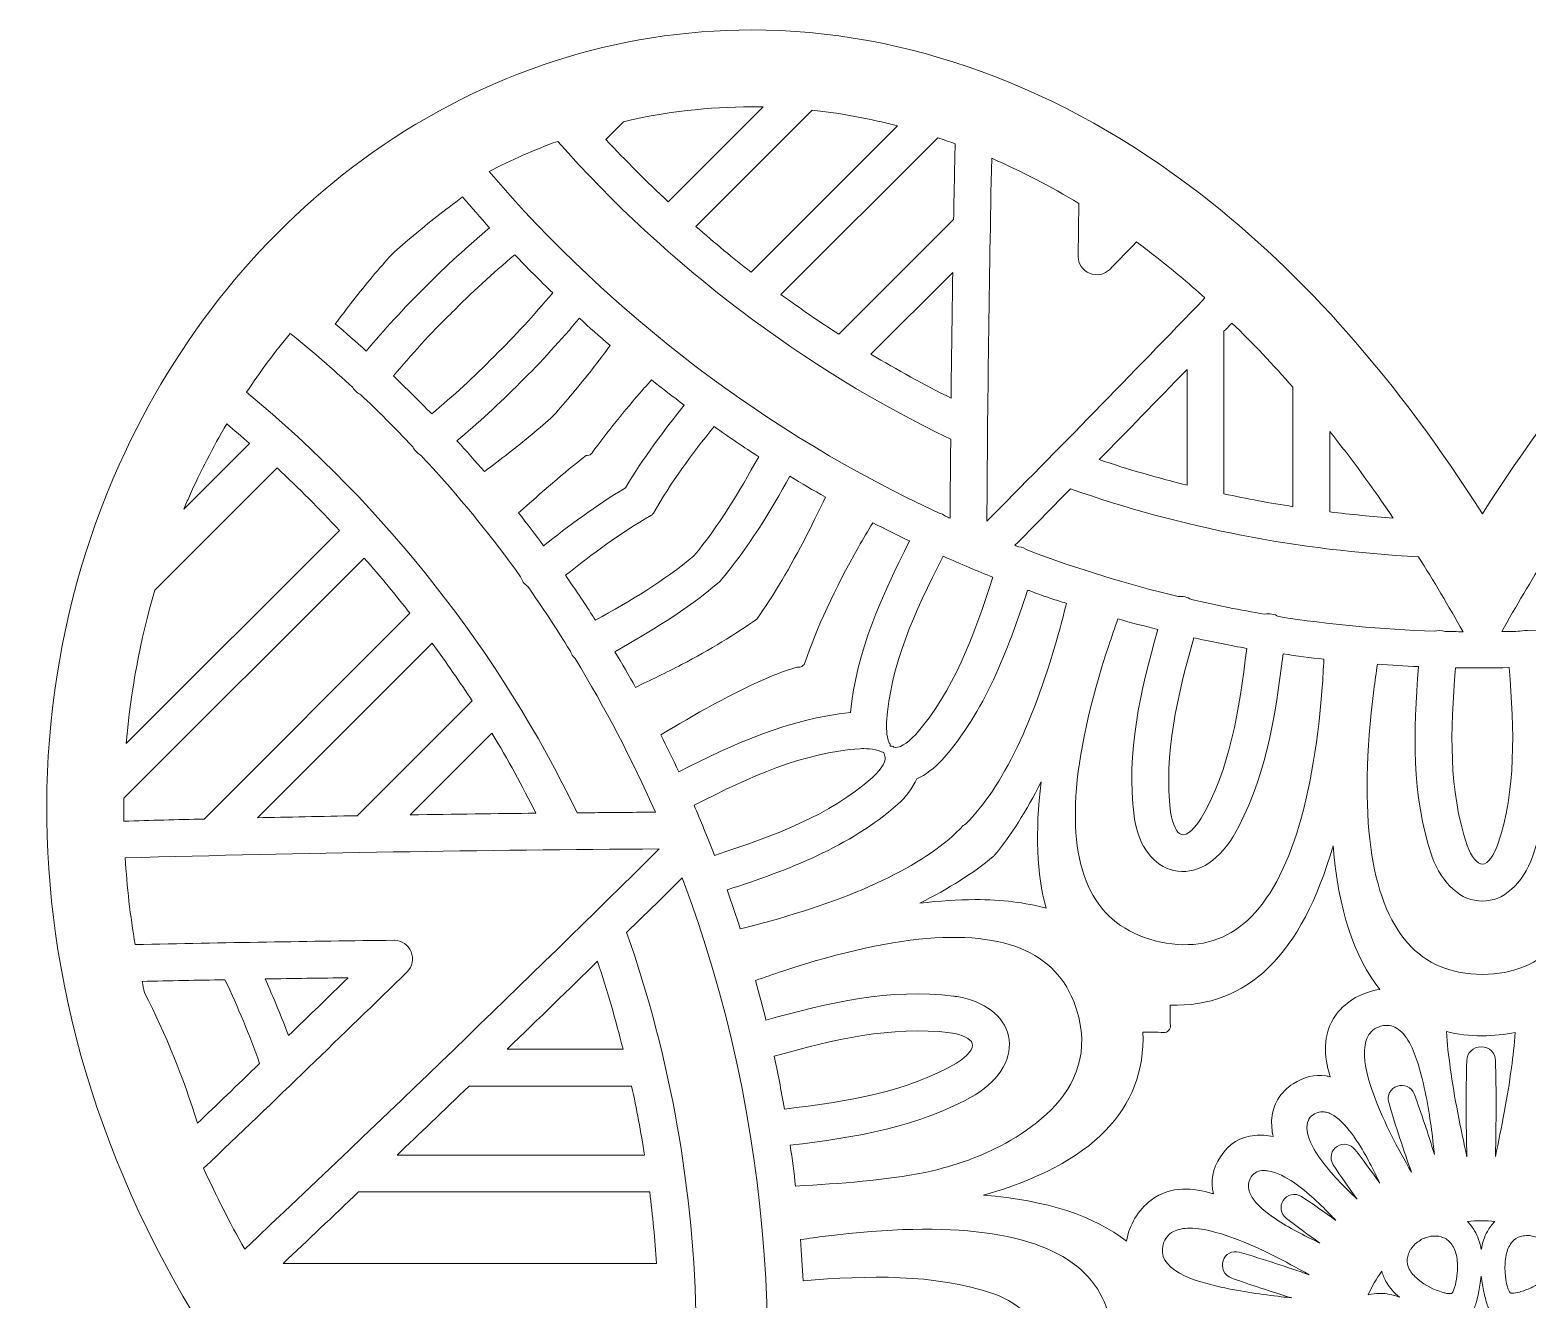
# Model space of a CAD drawing. Extents: x 49 to 10099, y -910 to -90.
# Drawn here: x 6910.8 to 7378, y -485.9 to -89.8 of the extents above; entities that cross this region are included whole.
import ezdxf

# ---------------------------------------------------------------- set-up
doc = ezdxf.new("R2010")
doc.units = 0
doc.header["$MEASUREMENT"] = 0
doc.layers.add('Layer 1', color=7, linetype='Continuous')

msp = doc.modelspace()

# ---------------------------------------------------------------- linework, layer by layer
at = {"layer": 'Layer 1', "lineweight": 0}
for points, knots in [([(7789.31, -225.51), (7771.53, -185.76), (7744.2, -152.06), (7710.27, -128.07), (7706.79, -125.62), (7703.17, -123.22), (7699.47, -120.92), (7699.47, -120.76), (7699.46, -120.59), (7699.42, -120.43), (7699.29, -119.86), (7698.92, -119.38), (7698.4, -119.11), (7698.4, -119.11), (7696.69, -118.2), (7696.69, -118.2), (7694.99, -117.3), (7693.29, -116.41), (7691.61, -115.51), (7691.1, -115.24), (7690.53, -115.21), (7690.02, -115.38), (7659.72, -98.64), (7625.84, -89.8), (7591.95, -89.8), (7543.61, -89.8), (7495.16, -107.53), (7451.84, -141.08), (7419.72, -165.95), (7390.18, -199.51), (7364, -240.85), (7337.84, -199.52), (7308.3, -165.97), (7276.17, -141.09), (7232.85, -107.54), (7184.39, -89.81), (7136.04, -89.8), (7094.06, -89.8), (7053.15, -103.03), (7017.74, -128.06), (6983.81, -152.05), (6956.47, -185.74), (6938.7, -225.49), (6917.15, -273.68), (6910.83, -327.79), (6920.44, -381.98), (6931.07, -441.87), (6960.02, -498.59), (7006.51, -550.55), (7160.39, -722.55), (7337.61, -886.55), (7339.38, -888.19), (7339.38, -888.19), (7362.65, -909.67), (7362.65, -909.67), (7363.03, -910.02), (7363.52, -910.2), (7364.01, -910.2), (7364.49, -910.2), (7364.98, -910.02), (7365.36, -909.67), (7365.36, -909.67), (7388.64, -888.18), (7388.64, -888.18), (7390.41, -886.55), (7567.47, -722.71), (7721.5, -550.55), (7767.98, -498.6), (7796.94, -441.89), (7807.56, -382), (7817.17, -327.81), (7810.85, -273.7), (7789.31, -225.51)], [0, 0, 0, 0, 1, 1, 1, 2, 2, 2, 3, 3, 3, 4, 4, 4, 5, 5, 5, 6, 6, 6, 7, 7, 7, 8, 8, 8, 9, 9, 9, 10, 10, 10, 11, 11, 11, 12, 12, 12, 13, 13, 13, 14, 14, 14, 15, 15, 15, 16, 16, 16, 17, 17, 17, 18, 18, 18, 19, 19, 19, 20, 20, 20, 21, 21, 21, 22, 22, 22, 23, 23, 23, 24, 24, 24, 24]), ([(7109.99, -143.42), (7103.29, -137.19), (7096.75, -130.65), (7090.51, -123.95), (7090.51, -123.95), (7096.03, -118.44), (7096.03, -118.44), (7109.16, -115.36), (7122.62, -113.8), (7136.04, -113.8), (7136.04, -113.8), (7136.06, -113.8), (7136.06, -113.8), (7137.22, -113.8), (7138.4, -113.82), (7139.58, -113.84), (7139.58, -113.84), (7109.99, -143.42), (7109.99, -143.42)], [0, 0, 0, 0, 1, 1, 1, 2, 2, 2, 3, 3, 3, 4, 4, 4, 5, 5, 5, 6, 6, 6, 6]), ([(7118.6, -151.1), (7118.6, -151.1), (7154.86, -114.83), (7154.86, -114.83), (7163.74, -115.79), (7172.68, -117.43), (7181.5, -119.71), (7181.5, -119.71), (7135.82, -165.4), (7135.82, -165.4), (7130.26, -161.07), (7124.6, -156.37), (7118.6, -151.1)], [0, 0, 0, 0, 1, 1, 1, 2, 2, 2, 3, 3, 3, 4, 4, 4, 4]), ([(7198.08, -222.79), (7198.02, -229.25), (7197.96, -235.71), (7197.92, -242.17), (7197.43, -241.96), (7196.95, -241.75), (7196.48, -241.53), (7195.87, -241.1), (7195.19, -240.78), (7194.49, -240.59), (7141.15, -215.87), (7092.65, -179.04), (7054.07, -133.98), (7061.03, -130.38), (7068.22, -127.22), (7075.5, -124.57), (7109.9, -163.41), (7152.25, -195.53), (7198.13, -217.54), (7198.13, -217.54), (7198.08, -222.79), (7198.08, -222.79)], [0, 0, 0, 0, 1, 1, 1, 2, 2, 2, 3, 3, 3, 4, 4, 4, 5, 5, 5, 6, 6, 6, 7, 7, 7, 7]), ([(7145.15, -172.34), (7145.15, -172.34), (7194.06, -123.43), (7194.06, -123.43), (7195.88, -124.04), (7197.7, -124.67), (7199.51, -125.33), (7199.34, -133.19), (7199.18, -141.06), (7199.03, -148.92), (7199.03, -148.92), (7163.18, -184.77), (7163.18, -184.77), (7157.29, -180.97), (7151.36, -176.89), (7145.15, -172.34)], [0, 0, 0, 0, 1, 1, 1, 2, 2, 2, 3, 3, 3, 4, 4, 4, 5, 5, 5, 5]), ([(7209.41, -243.15), (7209.62, -206.37), (7210.12, -168.3), (7210.91, -129.87), (7220.1, -133.85), (7229.24, -138.59), (7238.11, -143.97), (7238.11, -143.97), (7238.07, -147.24), (7238.07, -147.24), (7238.01, -151.65), (7237.94, -156.06), (7237.89, -160.47), (7237.87, -162.77), (7239.27, -164.84), (7241.47, -165.75), (7243.67, -166.66), (7246.13, -166.19), (7247.73, -164.54), (7250.04, -162.18), (7252.34, -159.81), (7254.64, -157.44), (7254.64, -157.44), (7256.06, -155.98), (7256.06, -155.98), (7257.93, -157.36), (7259.75, -158.72), (7261.48, -160.06), (7266.85, -164.23), (7272.22, -168.71), (7277.46, -173.42), (7254.4, -197.35), (7231.53, -220.78), (7209.41, -243.15)], [0, 0, 0, 0, 1, 1, 1, 2, 2, 2, 3, 3, 3, 4, 4, 4, 5, 5, 5, 6, 6, 6, 7, 7, 7, 8, 8, 8, 9, 9, 9, 10, 10, 10, 11, 11, 11, 11]), ([(7034.17, -170.11), (7027.5, -176.49), (7021.24, -183.63), (7015.78, -190.01), (7012.59, -187.14), (7009.35, -184.31), (7006.11, -181.57), (7007.92, -179.15), (7009.75, -176.74), (7011.58, -174.35), (7015.68, -169.12), (7019.8, -164.21), (7023.82, -159.75), (7028.09, -155.9), (7032.78, -151.97), (7037.75, -148.06), (7040.24, -146.14), (7042.89, -144.12), (7045.82, -141.91), (7048.65, -145.24), (7051.48, -148.47), (7054.27, -151.56), (7047.54, -157.3), (7040.53, -163.46), (7034.17, -170.11)], [0, 0, 0, 0, 1, 1, 1, 2, 2, 2, 3, 3, 3, 4, 4, 4, 5, 5, 5, 6, 6, 6, 7, 7, 7, 8, 8, 8, 8]), ([(7042.23, -178.3), (7042.26, -178.28), (7042.28, -178.26), (7042.3, -178.23), (7048.46, -171.77), (7055.17, -165.88), (7062.11, -159.97), (7065.88, -163.91), (7069.85, -167.9), (7073.94, -171.86), (7068.06, -178.76), (7062.21, -185.44), (7055.77, -191.57), (7055.72, -191.61), (7055.68, -191.66), (7055.63, -191.7), (7049.53, -198.12), (7042.74, -204.07), (7036.21, -209.65), (7032.2, -205.51), (7028.18, -201.53), (7024.25, -197.78), (7029.85, -191.22), (7035.83, -184.4), (7042.23, -178.3)], [0, 0, 0, 0, 1, 1, 1, 2, 2, 2, 3, 3, 3, 4, 4, 4, 5, 5, 5, 6, 6, 6, 7, 7, 7, 8, 8, 8, 8]), ([(7198.77, -165.46), (7198.55, -179.56), (7198.37, -192.48), (7198.24, -204.73), (7189.84, -200.52), (7181.45, -195.91), (7173.25, -190.98), (7173.25, -190.98), (7198.77, -165.46), (7198.77, -165.46)], [0, 0, 0, 0, 1, 1, 1, 2, 2, 2, 3, 3, 3, 3]), ([(7086.36, -195.58), (7082.26, -200.81), (7078.14, -205.73), (7074.12, -210.19), (7069.84, -214.05), (7065.15, -217.98), (7060.19, -221.88), (7057.78, -223.74), (7055.29, -225.63), (7052.62, -227.64), (7049.85, -224.42), (7046.99, -221.2), (7044.08, -218.03), (7050.39, -212.63), (7057.46, -206.43), (7063.8, -199.8), (7070.48, -193.4), (7076.58, -186.45), (7082.28, -179.79), (7085.33, -182.59), (7088.5, -185.4), (7091.88, -188.31), (7090.05, -190.74), (7088.21, -193.17), (7086.36, -195.58)], [0, 0, 0, 0, 1, 1, 1, 2, 2, 2, 3, 3, 3, 4, 4, 4, 5, 5, 5, 6, 6, 6, 7, 7, 7, 8, 8, 8, 8]), ([(7283.38, -234.56), (7283.38, -234.56), (7283.38, -183.85), (7283.38, -183.85), (7284.1, -183.11), (7284.82, -182.35), (7285.54, -181.6), (7285.54, -181.6), (7285.86, -181.27), (7285.86, -181.27), (7292.35, -187.55), (7298.76, -194.29), (7304.92, -201.32), (7304.92, -201.32), (7304.92, -238.58), (7304.92, -238.58), (7297.8, -237.47), (7290.57, -236.12), (7283.38, -234.56)], [0, 0, 0, 0, 1, 1, 1, 2, 2, 2, 3, 3, 3, 4, 4, 4, 5, 5, 5, 6, 6, 6, 6]), ([(7030.28, -219.9), (7030.8, -220.94), (7031.66, -221.85), (7032.69, -222.46), (7033.18, -222.98), (7033.68, -223.5), (7034.18, -224.02), (7035.02, -224.9), (7035.86, -225.78), (7036.68, -226.69), (7046.1, -237.09), (7055.26, -248.45), (7063.92, -260.44), (7064.29, -261.63), (7065.08, -262.72), (7066.18, -263.52), (7070.52, -269.65), (7074.87, -276.24), (7079.46, -283.65), (7079.77, -284.54), (7080.27, -285.35), (7080.93, -286.01), (7090.29, -301.33), (7098.71, -317.44), (7105.97, -333.92), (7099.66, -333.96), (7093.35, -334.02), (7087.04, -334.08), (7087.04, -334.08), (7081.54, -334.13), (7081.54, -334.13), (7057.57, -284.17), (7021.96, -238.83), (6978.43, -202.86), (6982.63, -196.53), (6987.2, -190.36), (6992.06, -184.49), (6998.77, -189.93), (7005.33, -195.61), (7011.58, -201.39), (7012.2, -202.39), (7013.08, -203.19), (7014.1, -203.69), (7019.16, -208.45), (7024.46, -213.76), (7030.28, -219.9)], [0, 0, 0, 0, 1, 1, 1, 2, 2, 2, 3, 3, 3, 4, 4, 4, 5, 5, 5, 6, 6, 6, 7, 7, 7, 8, 8, 8, 9, 9, 9, 10, 10, 10, 11, 11, 11, 12, 12, 12, 13, 13, 13, 14, 14, 14, 15, 15, 15, 15]), ([(7271.87, -195.74), (7271.87, -195.74), (7271.87, -231.89), (7271.87, -231.89), (7262.67, -229.59), (7253.47, -226.92), (7244.44, -223.91), (7253.16, -215), (7262.19, -205.74), (7271.87, -195.74)], [0, 0, 0, 0, 1, 1, 1, 2, 2, 2, 3, 3, 3, 3]), ([(7096.68, -232.68), (7087.48, -238.14), (7078.74, -244.77), (7071.12, -250.75), (7068.55, -247.3), (7065.93, -243.88), (7063.28, -240.55), (7070.56, -234.03), (7077.29, -228.12), (7084.41, -222.6), (7084.53, -222.61), (7084.64, -222.61), (7084.76, -222.6), (7085.35, -222.55), (7085.88, -222.26), (7086.22, -221.78), (7090.89, -215.37), (7096.27, -208.67), (7102.21, -201.9), (7103.07, -200.94), (7103.92, -199.98), (7104.78, -199.02), (7108.18, -201.73), (7111.59, -204.36), (7114.95, -206.87), (7108.66, -214.88), (7102.16, -223.43), (7096.68, -232.68)], [0, 0, 0, 0, 1, 1, 1, 2, 2, 2, 3, 3, 3, 4, 4, 4, 5, 5, 5, 6, 6, 6, 7, 7, 7, 8, 8, 8, 9, 9, 9, 9]), ([(6958.84, -239.34), (6959.42, -237.98), (6960.01, -236.62), (6960.61, -235.29), (6964.03, -227.63), (6967.94, -220.06), (6972.25, -212.75), (6974.6, -214.73), (6976.97, -216.77), (6979.34, -218.84), (6979.34, -218.84), (6958.84, -239.34), (6958.84, -239.34)], [0, 0, 0, 0, 1, 1, 1, 2, 2, 2, 3, 3, 3, 4, 4, 4, 4]), ([(7077.89, -260), (7086.23, -253.44), (7095.14, -246.69), (7104.6, -241.36), (7104.91, -241.18), (7105.18, -240.91), (7105.36, -240.6), (7110.73, -231.07), (7117.35, -222.34), (7124.27, -213.56), (7129.08, -216.95), (7133.67, -220.06), (7138.21, -223), (7132.03, -234.06), (7125.76, -244.72), (7117.97, -253.97), (7108.76, -261.73), (7098.22, -267.94), (7087.29, -274.05), (7086.96, -273.51), (7086.62, -272.97), (7086.28, -272.43), (7083.63, -268.34), (7080.81, -264.17), (7077.89, -260)], [0, 0, 0, 0, 1, 1, 1, 2, 2, 2, 3, 3, 3, 4, 4, 4, 5, 5, 5, 6, 6, 6, 7, 7, 7, 8, 8, 8, 8]), ([(7316.43, -240.2), (7316.43, -240.2), (7316.43, -215.13), (7316.43, -215.13), (7323.18, -223.62), (7329.8, -232.67), (7336.19, -242.15), (7329.56, -241.67), (7322.94, -241.01), (7316.43, -240.2)], [0, 0, 0, 0, 1, 1, 1, 2, 2, 2, 3, 3, 3, 3]), ([(7007.42, -245.99), (7007.42, -245.99), (6940.91, -312.51), (6940.91, -312.51), (6942.25, -296.22), (6945.23, -280.16), (6949.78, -264.68), (6949.78, -264.68), (6987.95, -226.51), (6987.95, -226.51), (6994.65, -232.75), (7001.19, -239.29), (7007.42, -245.99)], [0, 0, 0, 0, 1, 1, 1, 2, 2, 2, 3, 3, 3, 4, 4, 4, 4]), ([(7153.27, -247.4), (7147.98, -257.68), (7142.85, -266.3), (7137.59, -273.73), (7130.88, -278.48), (7123.21, -283.1), (7114.18, -287.85), (7109.34, -290.34), (7104.43, -292.73), (7099.78, -294.97), (7097.71, -291.27), (7095.55, -287.54), (7093.32, -283.84), (7103.81, -277.93), (7115.6, -270.92), (7125.9, -262.12), (7125.98, -262.06), (7126.06, -261.98), (7126.12, -261.9), (7134.95, -251.57), (7142.01, -239.68), (7147.96, -229.11), (7151.56, -231.29), (7155.28, -233.47), (7159.05, -235.61), (7157.31, -239.23), (7155.33, -243.32), (7153.27, -247.4)], [0, 0, 0, 0, 1, 1, 1, 2, 2, 2, 3, 3, 3, 4, 4, 4, 5, 5, 5, 6, 6, 6, 7, 7, 7, 8, 8, 8, 9, 9, 9, 9]), ([(7352.43, -277.52), (7351.33, -277.17), (7350.13, -277.14), (7348.98, -277.45), (7332.59, -276.9), (7316.25, -275.36), (7300.39, -272.87), (7299.17, -272.09), (7297.62, -271.83), (7296.07, -272.13), (7288.56, -270.86), (7280.87, -269.33), (7273.22, -267.57), (7272, -266.79), (7270.52, -266.46), (7269.1, -266.65), (7253.46, -262.87), (7237.69, -258.01), (7222.2, -252.19), (7221.39, -251.61), (7220.42, -251.23), (7219.4, -251.1), (7219, -250.95), (7218.59, -250.79), (7218.18, -250.63), (7222.66, -246.1), (7227.12, -241.56), (7231.58, -237.01), (7231.58, -237.01), (7235.49, -233.02), (7235.49, -233.02), (7270.15, -245.18), (7306.66, -252.3), (7344.04, -254.19), (7348.79, -261.72), (7353.47, -269.58), (7357.97, -277.61), (7356.02, -277.59), (7354.19, -277.56), (7352.43, -277.52)], [0, 0, 0, 0, 1, 1, 1, 2, 2, 2, 3, 3, 3, 4, 4, 4, 5, 5, 5, 6, 6, 6, 7, 7, 7, 8, 8, 8, 9, 9, 9, 10, 10, 10, 11, 11, 11, 12, 12, 12, 13, 13, 13, 13]), ([(7509.38, -250.19), (7467.19, -266.43), (7423.23, -275.57), (7378.67, -277.38), (7377.7, -277.18), (7376.71, -277.2), (7375.79, -277.45), (7374, -277.51), (7372.1, -277.55), (7370.06, -277.58), (7374.55, -269.57), (7379.22, -261.72), (7383.97, -254.19), (7421.35, -252.3), (7457.86, -245.18), (7492.51, -233.02), (7492.51, -233.02), (7496.54, -237.13), (7496.54, -237.13), (7500.81, -241.49), (7505.09, -245.84), (7509.38, -250.19)], [0, 0, 0, 0, 1, 1, 1, 2, 2, 2, 3, 3, 3, 4, 4, 4, 5, 5, 5, 6, 6, 6, 7, 7, 7, 7]), ([(7142.64, -291.28), (7144.96, -290.37), (7147.45, -289.51), (7150.23, -288.64), (7150.53, -288.71), (7150.84, -288.72), (7151.15, -288.64), (7151.82, -288.49), (7152.37, -287.99), (7152.59, -287.34), (7156.24, -276.6), (7161.88, -264.43), (7169.35, -251.18), (7170.82, -248.64), (7172.3, -246.11), (7173.78, -243.59), (7177.48, -245.49), (7181.34, -247.4), (7185.3, -249.28), (7176.56, -266.54), (7168.73, -283.71), (7166.85, -302.85), (7147.71, -304.73), (7130.53, -312.56), (7113.26, -321.31), (7111.46, -317.46), (7109.58, -313.59), (7107.64, -309.75), (7117.8, -303.74), (7130.15, -296.53), (7142.64, -291.28)], [0, 0, 0, 0, 1, 1, 1, 2, 2, 2, 3, 3, 3, 4, 4, 4, 5, 5, 5, 6, 6, 6, 7, 7, 7, 8, 8, 8, 9, 9, 9, 10, 10, 10, 10]), ([(6940.11, -329.59), (6940.11, -329.59), (7015.1, -254.6), (7015.1, -254.6), (7020.36, -260.59), (7025.06, -266.25), (7029.4, -271.82), (7029.4, -271.82), (6965.16, -336.06), (6965.16, -336.06), (6956.81, -336.26), (6948.47, -336.49), (6940.12, -336.72), (6940.08, -334.33), (6940.08, -331.94), (6940.11, -329.59)], [0, 0, 0, 0, 1, 1, 1, 2, 2, 2, 3, 3, 3, 4, 4, 4, 5, 5, 5, 5]), ([(7187.2, -309.64), (7184.34, -312.68), (7181.87, -314.11), (7180.39, -313.62), (7180.05, -313.39), (7179.64, -313.29), (7179.25, -313.29), (7179.26, -312.92), (7179.17, -312.55), (7178.97, -312.23), (7177.97, -310.24), (7178.07, -306.94), (7178.1, -305.91), (7179.29, -288.04), (7186.74, -271.78), (7195.76, -254.05), (7201.47, -256.58), (7206.5, -258.69), (7211.32, -260.59), (7205.19, -279.46), (7198.97, -296.17), (7187.2, -309.64)], [0, 0, 0, 0, 1, 1, 1, 2, 2, 2, 3, 3, 3, 4, 4, 4, 5, 5, 5, 6, 6, 6, 7, 7, 7, 7]), ([(7181.66, -331.45), (7184.18, -329.08), (7186.25, -326.3), (7187.55, -323.55), (7190.3, -322.25), (7193.09, -320.18), (7195.49, -317.61), (7208.82, -302.39), (7215.79, -283.88), (7222.11, -264.6), (7222.27, -264.66), (7222.43, -264.72), (7222.59, -264.78), (7224.61, -265.53), (7226.71, -266.3), (7228.8, -267.02), (7230.37, -267.55), (7231.96, -268.05), (7233.5, -268.52), (7233.75, -268.6), (7234.01, -268.68), (7234.26, -268.76), (7233.63, -271.22), (7232.99, -273.67), (7232.35, -276.12), (7224.25, -305.48), (7214.31, -326.18), (7202.77, -337.64), (7202.5, -337.75), (7202.25, -337.92), (7202.05, -338.13), (7191.05, -349.79), (7170.74, -359.82), (7141.7, -367.92), (7138.97, -368.65), (7136.07, -369.41), (7132.48, -370.34), (7131.2, -366.34), (7129.82, -362.26), (7128.38, -358.18), (7147.77, -351.83), (7166.37, -344.84), (7181.66, -331.45)], [0, 0, 0, 0, 1, 1, 1, 2, 2, 2, 3, 3, 3, 4, 4, 4, 5, 5, 5, 6, 6, 6, 7, 7, 7, 8, 8, 8, 9, 9, 9, 10, 10, 10, 11, 11, 11, 12, 12, 12, 13, 13, 13, 14, 14, 14, 14]), ([(7255.32, -335.04), (7255.34, -335.18), (7255.37, -335.32), (7255.41, -335.49), (7255.42, -335.69), (7255.43, -335.9), (7255.47, -336.12), (7256.89, -344.69), (7261.48, -350.67), (7267.74, -352.13), (7274.28, -353.65), (7281.16, -349.77), (7286.19, -341.69), (7296.18, -324.35), (7299.39, -304.78), (7301.83, -284.53), (7306.06, -285.15), (7310.33, -285.7), (7314.58, -286.19), (7314.41, -289.14), (7314.24, -292.1), (7314.04, -295.05), (7311.11, -333.45), (7302.2, -359.27), (7288.27, -369.72), (7281.43, -374.85), (7273.17, -376.44), (7263.73, -374.44), (7254.05, -372.4), (7246.93, -367.52), (7242.56, -359.93), (7233.78, -344.69), (7235.43, -318.42), (7247.44, -281.88), (7248.38, -279.12), (7249.33, -276.37), (7250.29, -273.62), (7254.38, -274.77), (7258.55, -275.87), (7262.72, -276.9), (7257.3, -296.27), (7252.83, -315.34), (7255.32, -335.04)], [0, 0, 0, 0, 1, 1, 1, 2, 2, 2, 3, 3, 3, 4, 4, 4, 5, 5, 5, 6, 6, 6, 7, 7, 7, 8, 8, 8, 9, 9, 9, 10, 10, 10, 11, 11, 11, 12, 12, 12, 13, 13, 13, 14, 14, 14, 14]), ([(7276.27, -335.84), (7274.5, -338.69), (7271.94, -341.5), (7270.11, -340.86), (7268.58, -340.32), (7267.45, -337.99), (7266.74, -333.92), (7264.58, -315.7), (7268.83, -297.76), (7273.95, -279.5), (7280.08, -280.84), (7285.43, -281.9), (7290.5, -282.79), (7288.14, -302.54), (7285.29, -320.2), (7276.27, -335.84)], [0, 0, 0, 0, 1, 1, 1, 2, 2, 2, 3, 3, 3, 4, 4, 4, 5, 5, 5, 5]), ([(7048.77, -299.18), (7048.77, -299.18), (7012.92, -335.03), (7012.92, -335.03), (7001.9, -335.23), (6990.94, -335.47), (6981.82, -335.67), (6981.82, -335.67), (7036.34, -281.15), (7036.34, -281.15), (7040.88, -287.36), (7044.97, -293.29), (7048.77, -299.18)], [0, 0, 0, 0, 1, 1, 1, 2, 2, 2, 3, 3, 3, 4, 4, 4, 4]), ([(7383.89, -288.28), (7388.17, -288.05), (7392.46, -287.76), (7396.7, -287.41), (7397.07, -289.98), (7397.43, -292.55), (7397.77, -295.11), (7402.71, -334.48), (7399.19, -361.27), (7387.31, -374.74), (7381.57, -381.23), (7373.73, -384.53), (7364, -384.53), (7354.28, -384.53), (7346.45, -381.24), (7340.72, -374.76), (7328.88, -361.37), (7325.33, -334.77), (7330.15, -295.73), (7330.5, -293.07), (7330.87, -290.41), (7331.25, -287.76), (7335.46, -288.07), (7339.77, -288.32), (7344.1, -288.5), (7342.54, -308.78), (7341.87, -328.56), (7348.21, -347.57), (7348.22, -347.6), (7348.23, -347.62), (7348.24, -347.65), (7351.6, -356.55), (7357.34, -361.65), (7364, -361.65), (7370.66, -361.65), (7376.4, -356.55), (7379.79, -347.57), (7386.14, -328.54), (7385.45, -308.66), (7383.89, -288.28)], [0, 0, 0, 0, 1, 1, 1, 2, 2, 2, 3, 3, 3, 4, 4, 4, 5, 5, 5, 6, 6, 6, 7, 7, 7, 8, 8, 8, 9, 9, 9, 10, 10, 10, 11, 11, 11, 12, 12, 12, 13, 13, 13, 13]), ([(7368.78, -344.24), (7367.71, -347.08), (7365.88, -350.12), (7363.98, -350.14), (7363.98, -350.14), (7363.97, -350.14), (7363.97, -350.14), (7362.44, -350.14), (7360.58, -347.83), (7359.25, -344.31), (7353.4, -326.78), (7354.04, -308.77), (7355.59, -288.84), (7361.54, -288.94), (7367.07, -288.92), (7372.41, -288.79), (7373.96, -308.75), (7374.6, -326.78), (7368.78, -344.24)], [0, 0, 0, 0, 1, 1, 1, 2, 2, 2, 3, 3, 3, 4, 4, 4, 5, 5, 5, 6, 6, 6, 6]), ([(7068.73, -334.24), (7056.36, -334.37), (7043.44, -334.55), (7029.46, -334.77), (7029.46, -334.77), (7054.98, -309.25), (7054.98, -309.25), (7059.91, -317.45), (7064.52, -325.84), (7068.73, -334.24)], [0, 0, 0, 0, 1, 1, 1, 2, 2, 2, 3, 3, 3, 3]), ([(7169.84, -314.11), (7170.95, -314.07), (7174.33, -313.96), (7176.32, -315.02), (7176.62, -315.18), (7176.96, -315.25), (7177.29, -315.25), (7177.28, -315.56), (7177.35, -315.88), (7177.49, -316.17), (7178.22, -317.65), (7176.81, -320.22), (7173.66, -323.17), (7160.19, -334.97), (7143.37, -341.22), (7124.38, -347.39), (7122.13, -341.52), (7120.09, -336.47), (7118.05, -331.76), (7135.78, -322.74), (7152.03, -315.29), (7169.84, -314.11)], [0, 0, 0, 0, 1, 1, 1, 2, 2, 2, 3, 3, 3, 4, 4, 4, 5, 5, 5, 6, 6, 6, 7, 7, 7, 7]), ([(7211.72, -347.47), (7216.86, -341.29), (7221.75, -333.59), (7226.32, -324.49), (7224.44, -340.14), (7224.96, -353.34), (7227.88, -363.89), (7221.46, -362.11), (7214.06, -361.21), (7205.73, -361.21), (7200.36, -361.21), (7194.61, -361.58), (7188.49, -362.32), (7197.56, -357.76), (7205.24, -352.89), (7211.41, -347.77), (7211.52, -347.68), (7211.63, -347.58), (7211.72, -347.47)], [0, 0, 0, 0, 1, 1, 1, 2, 2, 2, 3, 3, 3, 4, 4, 4, 5, 5, 5, 6, 6, 6, 6]), ([(7028.54, -383.73), (7030.19, -382.13), (7030.66, -379.67), (7029.75, -377.47), (7028.85, -375.29), (7026.8, -373.89), (7024.53, -373.89), (7024.51, -373.89), (7024.49, -373.89), (7024.47, -373.89), (6998.45, -374.19), (6971.26, -374.65), (6943.65, -375.26), (6942.14, -366.26), (6941.1, -357.17), (6940.55, -348.18), (6996.23, -346.65), (7052.24, -345.71), (7107.15, -345.41), (7064.98, -387.12), (7021.51, -429.09), (6977.85, -470.27), (6973.14, -461.95), (6968.84, -453.48), (6965.03, -445.05), (6987.68, -423.43), (7008.47, -403.36), (7028.54, -383.73)], [0, 0, 0, 0, 1, 1, 1, 2, 2, 2, 3, 3, 3, 4, 4, 4, 5, 5, 5, 6, 6, 6, 7, 7, 7, 8, 8, 8, 9, 9, 9, 9]), ([(7318.43, -397.06), (7313.72, -403.52), (7314.77, -410.31), (7316.42, -416.09), (7316.45, -416.22), (7316.49, -416.35), (7316.53, -416.47), (7316.11, -416.36), (7315.69, -416.27), (7315.26, -416.2), (7311.68, -415.68), (7308.21, -416.52), (7305.02, -418.67), (7303.02, -419.92), (7301.42, -421.54), (7300.09, -423.66), (7299.1, -425.36), (7298.52, -427.23), (7298.31, -429.41), (7298.14, -431.37), (7298.36, -433.32), (7298.71, -435.15), (7296.86, -434.8), (7294.91, -434.59), (7292.98, -434.77), (7288.51, -435.16), (7284.91, -437.41), (7282.28, -441.46), (7279.82, -445.25), (7279.09, -449.07), (7280.1, -453.03), (7279.96, -452.99), (7279.83, -452.95), (7279.69, -452.91), (7273.89, -451.28), (7267.09, -450.25), (7260.63, -455), (7256.6, -458.02), (7253.83, -462.78), (7252.97, -467.84), (7243.02, -459.89), (7228.08, -455.06), (7208.4, -453.42), (7242.31, -443.76), (7259.01, -426.69), (7258.12, -402.55), (7260.09, -402.54), (7262.2, -402.58), (7264.6, -402.68), (7265.18, -402.7), (7265.7, -402.49), (7266.1, -402.1), (7266.49, -401.7), (7266.7, -401.16), (7266.68, -400.6), (7266.58, -398.2), (7266.54, -396.09), (7266.55, -394.12), (7290.65, -395), (7307.76, -378.31), (7317.42, -344.4), (7319.07, -364.26), (7323.98, -379.29), (7332.07, -389.25), (7326.73, -389.92), (7321.63, -392.78), (7318.43, -397.06)], [0, 0, 0, 0, 1, 1, 1, 2, 2, 2, 3, 3, 3, 4, 4, 4, 5, 5, 5, 6, 6, 6, 7, 7, 7, 8, 8, 8, 9, 9, 9, 10, 10, 10, 11, 11, 11, 12, 12, 12, 13, 13, 13, 14, 14, 14, 15, 15, 15, 16, 16, 16, 17, 17, 17, 18, 18, 18, 19, 19, 19, 20, 20, 20, 21, 21, 21, 22, 22, 22, 22]), ([(7097.02, -371.49), (7097.02, -371.49), (7100.94, -367.65), (7100.94, -367.65), (7105.41, -363.26), (7109.89, -358.87), (7114.35, -354.46), (7142.69, -429.63), (7148.64, -513.73), (7131.1, -591.66), (7130.83, -592.3), (7130.66, -593), (7130.62, -593.71), (7127.37, -607.77), (7123.25, -621.98), (7118.35, -635.98), (7112.43, -629.79), (7106.51, -623.55), (7100.7, -617.41), (7125.98, -537.52), (7124.67, -450.29), (7097.02, -371.49)], [0, 0, 0, 0, 1, 1, 1, 2, 2, 2, 3, 3, 3, 4, 4, 4, 5, 5, 5, 6, 6, 6, 7, 7, 7, 7]), ([(7205.75, -422.15), (7213.74, -417.17), (7217.62, -410.29), (7216.13, -403.75), (7214.7, -397.49), (7208.71, -392.9), (7200.12, -391.47), (7199.91, -391.43), (7199.71, -391.42), (7199.49, -391.41), (7199.34, -391.37), (7199.2, -391.34), (7199.04, -391.32), (7179.29, -388.83), (7160.05, -393.36), (7140.46, -398.84), (7139.46, -394.72), (7138.38, -390.56), (7137.24, -386.42), (7140.06, -385.44), (7142.88, -384.46), (7145.7, -383.5), (7182.68, -371.36), (7209.15, -369.71), (7224.35, -378.63), (7231.82, -383), (7236.56, -390.09), (7238.44, -399.7), (7243.53, -425.74), (7213.08, -439.03), (7203.63, -442.48), (7199.44, -444.01), (7195.04, -445.28), (7190.2, -446.35), (7177.35, -448.87), (7164.22, -449.8), (7149.72, -450.61), (7149.25, -446.47), (7148.69, -442.21), (7148.06, -437.88), (7168.53, -435.43), (7188.31, -432.2), (7205.75, -422.15)], [0, 0, 0, 0, 1, 1, 1, 2, 2, 2, 3, 3, 3, 4, 4, 4, 5, 5, 5, 6, 6, 6, 7, 7, 7, 8, 8, 8, 9, 9, 9, 10, 10, 10, 11, 11, 11, 12, 12, 12, 13, 13, 13, 14, 14, 14, 14]), ([(7059.74, -407.87), (7069.76, -398.16), (7079.03, -389.14), (7087.91, -380.44), (7090.92, -389.47), (7093.59, -398.67), (7095.89, -407.87), (7095.89, -407.87), (7059.74, -407.87), (7059.74, -407.87)], [0, 0, 0, 0, 1, 1, 1, 2, 2, 2, 3, 3, 3, 3]), ([(6971.68, -386.21), (6975.71, -394.69), (6979.34, -403.47), (6982.51, -412.36), (6975.41, -419.2), (6969.03, -425.34), (6963.1, -431.01), (6958.8, -417.01), (6953.26, -403.32), (6946.61, -390.28), (6946.34, -389.09), (6946.07, -387.9), (6945.83, -386.72), (6954.44, -386.53), (6963.06, -386.36), (6971.68, -386.21)], [0, 0, 0, 0, 1, 1, 1, 2, 2, 2, 3, 3, 3, 4, 4, 4, 5, 5, 5, 5]), ([(7010.12, -385.6), (7004.13, -391.44), (6997.88, -397.52), (6991.54, -403.66), (6989.29, -397.72), (6986.84, -391.79), (6984.21, -385.97), (6992.93, -385.83), (7001.69, -385.71), (7010.12, -385.6)], [0, 0, 0, 0, 1, 1, 1, 2, 2, 2, 3, 3, 3, 3]), ([(7197.92, -402.74), (7202.02, -403.45), (7204.35, -404.58), (7204.85, -406.08), (7205.38, -407.67), (7203.51, -409.99), (7199.9, -412.24), (7184.17, -421.3), (7166.26, -424.18), (7146.22, -426.56), (7145.2, -420.61), (7144.16, -415.18), (7143.07, -410.06), (7161.54, -404.88), (7179.66, -400.57), (7197.92, -402.74)], [0, 0, 0, 0, 1, 1, 1, 2, 2, 2, 3, 3, 3, 4, 4, 4, 5, 5, 5, 5]), ([(7342.84, -422.06), (7341.96, -419.59), (7339.43, -418.76), (7337.49, -419.4), (7335.3, -420.1), (7334.15, -422.32), (7334.8, -424.54), (7337.02, -432.18), (7339.52, -439.62), (7341.91, -446.31), (7337.59, -438.73), (7333.41, -430.95), (7330.45, -422.97), (7329.4, -420.12), (7327.45, -414.82), (7327.23, -409.88), (7327.12, -407.48), (7327.46, -405.49), (7328.27, -403.92), (7329.05, -402.34), (7330.36, -401.3), (7332.27, -400.74), (7332.89, -400.56), (7333.52, -400.47), (7334.15, -400.47), (7334.44, -400.47), (7334.75, -400.49), (7335.04, -400.53), (7335.82, -400.63), (7336.57, -400.9), (7337.27, -401.34), (7338.73, -402.24), (7340.06, -403.75), (7341.25, -405.85), (7343.53, -409.94), (7344.77, -415.16), (7345.52, -418.29), (7345.52, -418.29), (7345.61, -418.69), (7345.61, -418.69), (7347.13, -425.24), (7348.03, -431.87), (7348.7, -437.48), (7348.7, -437.48), (7349.06, -440.74), (7349.06, -440.74), (7346.99, -434.02), (7344.95, -427.9), (7342.84, -422.06)], [0, 0, 0, 0, 1, 1, 1, 2, 2, 2, 3, 3, 3, 4, 4, 4, 5, 5, 5, 6, 6, 6, 7, 7, 7, 8, 8, 8, 9, 9, 9, 10, 10, 10, 11, 11, 11, 12, 12, 12, 13, 13, 13, 14, 14, 14, 15, 15, 15, 16, 16, 16, 16]), ([(7373.09, -413.63), (7373.09, -413.63), (7373.07, -413.79), (7373.07, -413.79), (7371.87, -422.96), (7369.99, -432.26), (7368.07, -441.35), (7368.36, -430.42), (7368.37, -420.87), (7368.1, -411.46), (7368.04, -408.97), (7366.24, -407.2), (7363.67, -407.15), (7361.11, -407.19), (7359.21, -409), (7359.15, -411.46), (7358.89, -421.15), (7358.9, -431.08), (7359.18, -441.53), (7357.21, -432.41), (7355.26, -423.06), (7354.01, -413.82), (7353.48, -409.97), (7352.99, -406.19), (7352.78, -402.41), (7356.31, -403.28), (7360.07, -403.71), (7364, -403.71), (7367.61, -403.71), (7371.06, -403.36), (7374.29, -402.65), (7374.05, -406.47), (7373.55, -410.23), (7373.09, -413.63)], [0, 0, 0, 0, 1, 1, 1, 2, 2, 2, 3, 3, 3, 4, 4, 4, 5, 5, 5, 6, 6, 6, 7, 7, 7, 8, 8, 8, 9, 9, 9, 10, 10, 10, 11, 11, 11, 11]), ([(7025.42, -440.92), (7032.03, -434.6), (7039.95, -427), (7047.86, -419.38), (7047.86, -419.38), (7098.56, -419.38), (7098.56, -419.38), (7100.12, -426.57), (7101.47, -433.8), (7102.58, -440.92), (7102.58, -440.92), (7025.42, -440.92), (7025.42, -440.92)], [0, 0, 0, 0, 1, 1, 1, 2, 2, 2, 3, 3, 3, 4, 4, 4, 4]), ([(7324.26, -439.21), (7322.91, -437.47), (7320.45, -437.03), (7318.72, -438.21), (7317.82, -438.76), (7317.16, -439.67), (7316.92, -440.71), (7316.65, -441.83), (7316.86, -443.04), (7317.5, -444.01), (7319.81, -447.56), (7322.22, -451.01), (7324.96, -454.67), (7324.48, -454.22), (7324.01, -453.76), (7323.53, -453.31), (7320.25, -450.15), (7316.09, -445.95), (7312.97, -441.44), (7311.55, -439.38), (7309.78, -436.31), (7309.38, -433.36), (7309.19, -432.01), (7309.29, -430.92), (7309.71, -430.06), (7309.92, -429.6), (7310.21, -429.19), (7310.58, -428.82), (7310.92, -428.49), (7311.44, -428.16), (7312.18, -427.84), (7312.79, -427.56), (7313.41, -427.42), (7314.09, -427.42), (7314.47, -427.42), (7314.86, -427.47), (7315.26, -427.56), (7316.31, -427.78), (7317.4, -428.32), (7318.5, -429.16), (7320.88, -430.96), (7322.87, -433.64), (7324.34, -435.77), (7327.29, -440.1), (7329.71, -444.9), (7331.68, -449.02), (7331.79, -449.24), (7331.89, -449.45), (7331.99, -449.66), (7329.36, -445.95), (7326.78, -442.45), (7324.26, -439.21)], [0, 0, 0, 0, 1, 1, 1, 2, 2, 2, 3, 3, 3, 4, 4, 4, 5, 5, 5, 6, 6, 6, 7, 7, 7, 8, 8, 8, 9, 9, 9, 10, 10, 10, 11, 11, 11, 12, 12, 12, 13, 13, 13, 14, 14, 14, 15, 15, 15, 16, 16, 16, 17, 17, 17, 17]), ([(7307.61, -453.89), (7306.64, -453.26), (7305.5, -453.05), (7304.38, -453.31), (7303.35, -453.55), (7302.42, -454.2), (7301.89, -455.06), (7300.67, -456.87), (7301.09, -459.33), (7302.88, -460.7), (7306.12, -463.21), (7309.62, -465.77), (7313.33, -468.38), (7313.11, -468.27), (7312.89, -468.17), (7312.68, -468.07), (7308.53, -466.1), (7303.71, -463.69), (7299.39, -460.76), (7297.25, -459.3), (7294.57, -457.33), (7292.77, -454.96), (7291.92, -453.84), (7291.38, -452.76), (7291.17, -451.74), (7290.93, -450.61), (7291.02, -449.57), (7291.46, -448.6), (7291.75, -447.94), (7292.09, -447.39), (7292.4, -447.05), (7292.77, -446.68), (7293.2, -446.39), (7293.69, -446.16), (7294.26, -445.89), (7294.96, -445.75), (7295.76, -445.75), (7296.14, -445.75), (7296.54, -445.78), (7296.97, -445.84), (7299.93, -446.24), (7303.01, -448.01), (7305.07, -449.42), (7309.59, -452.52), (7313.8, -456.66), (7316.96, -459.92), (7317.41, -460.39), (7317.87, -460.86), (7318.32, -461.34), (7314.64, -458.6), (7311.17, -456.2), (7307.61, -453.89)], [0, 0, 0, 0, 1, 1, 1, 2, 2, 2, 3, 3, 3, 4, 4, 4, 5, 5, 5, 6, 6, 6, 7, 7, 7, 8, 8, 8, 9, 9, 9, 10, 10, 10, 11, 11, 11, 12, 12, 12, 13, 13, 13, 14, 14, 14, 15, 15, 15, 16, 16, 16, 17, 17, 17, 17]), ([(6989.87, -474.72), (6997.55, -467.46), (7005.43, -459.98), (7013.36, -452.43), (7013.36, -452.43), (7104.2, -452.43), (7104.2, -452.43), (7105.12, -459.81), (7105.84, -467.29), (7106.33, -474.72), (7106.33, -474.72), (6989.87, -474.72), (6989.87, -474.72)], [0, 0, 0, 0, 1, 1, 1, 2, 2, 2, 3, 3, 3, 4, 4, 4, 4]), ([(7152.04, -519.87), (7172.54, -521.45), (7192.52, -522.15), (7211.57, -515.79), (7211.6, -515.78), (7211.62, -515.77), (7211.64, -515.76), (7220.55, -512.41), (7225.65, -506.66), (7225.65, -500), (7225.65, -493.34), (7220.55, -487.6), (7211.57, -484.21), (7192.52, -477.85), (7172.54, -478.55), (7152.05, -480.13), (7151.86, -475.94), (7151.6, -471.64), (7151.27, -467.32), (7153.88, -466.95), (7156.5, -466.58), (7159.11, -466.23), (7198.48, -461.29), (7225.27, -464.81), (7238.74, -476.69), (7245.23, -482.43), (7248.53, -490.27), (7248.53, -500), (7248.53, -509.72), (7245.24, -517.55), (7238.76, -523.28), (7225.37, -535.12), (7198.78, -538.67), (7159.74, -533.85), (7156.9, -533.47), (7154.06, -533.08), (7151.23, -532.68), (7151.57, -528.4), (7151.84, -524.1), (7152.04, -519.87)], [0, 0, 0, 0, 1, 1, 1, 2, 2, 2, 3, 3, 3, 4, 4, 4, 5, 5, 5, 6, 6, 6, 7, 7, 7, 8, 8, 8, 9, 9, 9, 10, 10, 10, 11, 11, 11, 12, 12, 12, 13, 13, 13, 13]), ([(7365.57, -464.76), (7364.64, -466.43), (7364, -468.33), (7363.66, -470.43), (7363.27, -468.25), (7362.57, -466.28), (7361.57, -464.57), (7360.96, -463.52), (7360.22, -462.56), (7359.39, -461.69), (7360.81, -461.53), (7362.25, -461.44), (7363.7, -461.43), (7365.1, -461.44), (7366.5, -461.52), (7367.88, -461.67), (7367, -462.58), (7366.21, -463.63), (7365.57, -464.76)], [0, 0, 0, 0, 1, 1, 1, 2, 2, 2, 3, 3, 3, 4, 4, 4, 5, 5, 5, 6, 6, 6, 6]), ([(7264.4, -468.85), (7264.98, -466.91), (7266.02, -465.59), (7267.6, -464.8), (7268.98, -464.1), (7270.69, -463.74), (7272.71, -463.74), (7272.98, -463.74), (7273.26, -463.75), (7273.55, -463.76), (7278.5, -463.98), (7283.82, -465.91), (7286.67, -466.94), (7294.66, -469.88), (7302.44, -474.03), (7310.02, -478.31), (7303.31, -475.94), (7295.84, -473.46), (7288.17, -471.26), (7285.96, -470.62), (7283.79, -471.76), (7283.1, -473.91), (7282.47, -475.89), (7283.32, -478.47), (7285.82, -479.34), (7291.68, -481.44), (7297.81, -483.46), (7304.54, -485.5), (7303.43, -485.38), (7302.32, -485.26), (7301.22, -485.13), (7295.57, -484.47), (7288.91, -483.6), (7282.39, -482.11), (7282.39, -482.11), (7281.97, -482.01), (7281.97, -482.01), (7278.85, -481.28), (7273.63, -480.06), (7269.53, -477.78), (7265.16, -475.36), (7263.44, -472.34), (7264.4, -468.85)], [0, 0, 0, 0, 1, 1, 1, 2, 2, 2, 3, 3, 3, 4, 4, 4, 5, 5, 5, 6, 6, 6, 7, 7, 7, 8, 8, 8, 9, 9, 9, 10, 10, 10, 11, 11, 11, 12, 12, 12, 13, 13, 13, 14, 14, 14, 14]), ([(7340.57, -473.37), (7340.63, -472.83), (7340.76, -472.27), (7340.97, -471.71), (7341.07, -471.44), (7341.18, -471.16), (7341.29, -470.94), (7341.43, -470.68), (7341.6, -470.42), (7341.77, -470.17), (7342.14, -469.65), (7342.58, -469.13), (7343.04, -468.66), (7343.52, -468.25), (7344.09, -467.84), (7344.73, -467.46), (7345.01, -467.28), (7345.3, -467.12), (7345.56, -466.99), (7345.88, -466.87), (7346.2, -466.75), (7346.52, -466.65), (7347.16, -466.45), (7347.82, -466.3), (7348.42, -466.21), (7349.87, -466.15), (7351.02, -466.31), (7351.92, -466.72), (7352.98, -467.2), (7353.84, -467.9), (7354.47, -468.8), (7355.19, -469.85), (7355.72, -471.22), (7356.02, -472.8), (7356.26, -474.39), (7356.31, -475.98), (7356.17, -477.69), (7356.07, -479.06), (7355.86, -480.34), (7355.59, -481.39), (7355.23, -482.74), (7355.02, -483.23), (7354.9, -483.41), (7354.88, -483.44), (7354.86, -483.48), (7354.84, -483.51), (7354.84, -483.51), (7354.78, -483.62), (7354.78, -483.62), (7354.76, -483.65), (7354.74, -483.69), (7354.72, -483.73), (7354.66, -483.85), (7354.62, -483.92), (7354.6, -483.95), (7354.57, -483.97), (7354.55, -483.99), (7354.53, -484.01), (7354.53, -484.01), (7354.42, -484.1), (7354.42, -484.1), (7354.39, -484.1), (7354.37, -484.11), (7354.35, -484.11), (7354.35, -484.11), (7354.13, -484.17), (7354.13, -484.17), (7354.13, -484.17), (7354.06, -484.18), (7353.91, -484.18), (7353.79, -484.18), (7353.65, -484.16), (7353.46, -484.14), (7353.42, -484.13), (7353.38, -484.13), (7353.34, -484.13), (7353.2, -484.12), (7353.06, -484.1), (7352.91, -484.08), (7352.56, -484.03), (7352.13, -483.93), (7351.64, -483.78), (7348.82, -482.97), (7346.32, -481.66), (7344.02, -479.79), (7342.68, -478.69), (7341.76, -477.61), (7341.21, -476.5), (7340.69, -475.46), (7340.47, -474.38), (7340.57, -473.37)], [0, 0, 0, 0, 1, 1, 1, 2, 2, 2, 3, 3, 3, 4, 4, 4, 5, 5, 5, 6, 6, 6, 7, 7, 7, 8, 8, 8, 9, 9, 9, 10, 10, 10, 11, 11, 11, 12, 12, 12, 13, 13, 13, 14, 14, 14, 15, 15, 15, 16, 16, 16, 17, 17, 17, 18, 18, 18, 19, 19, 19, 20, 20, 20, 21, 21, 21, 22, 22, 22, 23, 23, 23, 24, 24, 24, 25, 25, 25, 26, 26, 26, 27, 27, 27, 28, 28, 28, 29, 29, 29, 30, 30, 30, 30]), ([(7386.55, -474.77), (7386.45, -475.33), (7386.28, -475.89), (7386.03, -476.42), (7385.5, -477.56), (7384.62, -478.65), (7383.39, -479.71), (7382.13, -480.72), (7380.76, -481.57), (7379.2, -482.32), (7378.58, -482.61), (7377.95, -482.88), (7377.35, -483.1), (7376.75, -483.32), (7376.17, -483.5), (7375.64, -483.67), (7374.73, -483.94), (7374.03, -484.02), (7373.29, -484.07), (7373.26, -484.08), (7373.09, -484.05), (7372.91, -484.01), (7372.91, -484.01), (7372.83, -484), (7372.83, -484), (7372.81, -483.98), (7372.79, -483.97), (7372.77, -483.96), (7372.73, -483.93), (7372.7, -483.91), (7372.67, -483.88), (7372.62, -483.81), (7372.57, -483.72), (7372.51, -483.63), (7372.51, -483.63), (7372.38, -483.42), (7372.38, -483.42), (7372.33, -483.33), (7372.22, -483.12), (7372.08, -482.74), (7372.01, -482.55), (7371.95, -482.35), (7371.86, -482.02), (7371.79, -481.82), (7371.73, -481.61), (7371.67, -481.38), (7371.4, -480.36), (7371.21, -479.09), (7371.11, -477.69), (7370.99, -476.01), (7371.06, -474.43), (7371.32, -472.84), (7371.61, -471.12), (7372.09, -469.76), (7372.78, -468.69), (7373.39, -467.77), (7374.16, -467.1), (7375.21, -466.6), (7375.46, -466.49), (7375.71, -466.39), (7375.93, -466.31), (7376.19, -466.24), (7376.46, -466.18), (7376.74, -466.14), (7377.33, -466.05), (7377.96, -466.02), (7378.61, -466.06), (7378.63, -466.06), (7378.65, -466.06), (7378.67, -466.06), (7379.24, -466.09), (7379.89, -466.27), (7380.47, -466.44), (7381.1, -466.64), (7381.76, -466.88), (7382.3, -467.22), (7382.93, -467.6), (7383.52, -468.02), (7384.04, -468.47), (7384.52, -468.89), (7384.97, -469.46), (7385.35, -469.99), (7386, -470.85), (7386.44, -472), (7386.6, -473.26), (7386.67, -473.73), (7386.65, -474.23), (7386.55, -474.77)], [0, 0, 0, 0, 1, 1, 1, 2, 2, 2, 3, 3, 3, 4, 4, 4, 5, 5, 5, 6, 6, 6, 7, 7, 7, 8, 8, 8, 9, 9, 9, 10, 10, 10, 11, 11, 11, 12, 12, 12, 13, 13, 13, 14, 14, 14, 15, 15, 15, 16, 16, 16, 17, 17, 17, 18, 18, 18, 19, 19, 19, 20, 20, 20, 21, 21, 21, 22, 22, 22, 23, 23, 23, 24, 24, 24, 25, 25, 25, 26, 26, 26, 27, 27, 27, 28, 28, 28, 29, 29, 29, 29]), ([(7332.05, -484.11), (7330.8, -484.11), (7329.58, -484.26), (7328.4, -484.56), (7329.5, -481.99), (7330.94, -479.51), (7332.64, -477.2), (7332.65, -477.24), (7332.65, -477.27), (7332.66, -477.3), (7333, -478.46), (7333.51, -479.63), (7334.18, -480.76), (7335.16, -482.4), (7336.49, -483.9), (7338.12, -485.24), (7336.05, -484.48), (7334.02, -484.11), (7332.05, -484.11)], [0, 0, 0, 0, 1, 1, 1, 2, 2, 2, 3, 3, 3, 4, 4, 4, 5, 5, 5, 6, 6, 6, 6]), ([(7361.71, -511.67), (7361.62, -511.42), (7361.47, -511.07), (7361.3, -510.75), (7361.16, -510.46), (7361.01, -510.17), (7360.84, -509.91), (7360.38, -509.15), (7359.81, -508.72), (7359.48, -508.47), (7359.48, -508.47), (7359.25, -508.3), (7359.25, -508.3), (7358.39, -507.67), (7357.51, -507.55), (7356.99, -507.48), (7356.99, -507.48), (7356.84, -507.45), (7356.84, -507.45), (7356.16, -507.36), (7355.41, -507.39), (7354.63, -507.54), (7353.54, -507.67), (7352.33, -508.05), (7351.06, -508.44), (7351.06, -508.44), (7350.37, -508.66), (7350.37, -508.66), (7348.91, -509.16), (7347.18, -509.76), (7345.34, -510.55), (7346.77, -509.5), (7348.17, -508.37), (7349.38, -507.27), (7351.62, -505.28), (7353.39, -503.57), (7354, -501.46), (7354.13, -501.19), (7354.21, -500.9), (7354.22, -500.59), (7354.22, -500.59), (7354.23, -499.98), (7354.23, -499.98), (7354.29, -497.02), (7351.85, -494.85), (7349.48, -492.75), (7348.11, -491.53), (7346.78, -490.45), (7345.42, -489.44), (7346.26, -489.8), (7347.06, -490.1), (7347.79, -490.37), (7348.66, -490.69), (7349.51, -490.99), (7350.36, -491.25), (7350.36, -491.25), (7350.92, -491.42), (7350.92, -491.42), (7352.23, -491.82), (7353.47, -492.19), (7354.5, -492.31), (7355.37, -492.48), (7356.11, -492.51), (7356.88, -492.41), (7356.88, -492.41), (7357.05, -492.38), (7357.05, -492.38), (7357.52, -492.31), (7358.4, -492.18), (7359.3, -491.52), (7359.3, -491.52), (7359.43, -491.43), (7359.43, -491.43), (7359.77, -491.17), (7360.34, -490.73), (7360.78, -490.04), (7360.97, -489.76), (7361.13, -489.45), (7361.28, -489.11), (7361.43, -488.84), (7361.56, -488.55), (7361.66, -488.28), (7361.87, -487.76), (7362.02, -487.22), (7362.16, -486.7), (7362.16, -486.7), (7362.27, -486.29), (7362.27, -486.29), (7362.45, -485.65), (7362.62, -484.91), (7362.8, -483.99), (7362.8, -483.99), (7363.25, -481.56), (7363.25, -481.56), (7363.42, -480.62), (7363.55, -479.67), (7363.66, -478.75), (7363.88, -480.61), (7364.21, -482.24), (7364.51, -483.72), (7364.51, -483.72), (7364.56, -483.94), (7364.56, -483.94), (7364.88, -485.52), (7365.25, -486.89), (7365.7, -488.19), (7365.78, -488.39), (7365.93, -488.77), (7366.12, -489.1), (7366.26, -489.41), (7366.42, -489.72), (7366.55, -489.92), (7367.02, -490.69), (7367.59, -491.13), (7367.93, -491.39), (7367.93, -491.39), (7368.17, -491.57), (7368.17, -491.57), (7369.03, -492.18), (7369.9, -492.31), (7370.42, -492.38), (7370.42, -492.38), (7370.58, -492.41), (7370.58, -492.41), (7371.26, -492.5), (7372, -492.47), (7372.79, -492.32), (7373.88, -492.19), (7375.08, -491.81), (7376.35, -491.42), (7376.35, -491.42), (7377.06, -491.2), (7377.06, -491.2), (7378.52, -490.7), (7380.24, -490.1), (7382.08, -489.31), (7380.64, -490.36), (7379.24, -491.49), (7378.03, -492.59), (7375.82, -494.56), (7374.06, -496.25), (7373.43, -498.34), (7373.29, -498.61), (7373.21, -498.92), (7373.2, -499.24), (7373.2, -499.24), (7373.19, -499.88), (7373.19, -499.88), (7373.12, -502.84), (7375.57, -505.01), (7377.94, -507.11), (7379.31, -508.33), (7380.64, -509.41), (7382, -510.42), (7381.15, -510.06), (7380.36, -509.76), (7379.62, -509.49), (7378.77, -509.17), (7377.91, -508.88), (7377.06, -508.61), (7377.06, -508.61), (7376.47, -508.43), (7376.47, -508.43), (7375.17, -508.04), (7373.94, -507.67), (7372.92, -507.55), (7372.05, -507.38), (7371.3, -507.35), (7370.54, -507.45), (7370.54, -507.45), (7370.37, -507.48), (7370.37, -507.48), (7369.89, -507.55), (7369.01, -507.68), (7368.11, -508.34), (7368.11, -508.34), (7367.99, -508.43), (7367.99, -508.43), (7367.65, -508.7), (7367.07, -509.13), (7366.64, -509.82), (7366.45, -510.1), (7366.28, -510.41), (7366.13, -510.75), (7365.99, -511.02), (7365.86, -511.31), (7365.75, -511.58), (7365.54, -512.1), (7365.39, -512.66), (7365.26, -513.15), (7365.26, -513.15), (7365.15, -513.57), (7365.15, -513.57), (7364.97, -514.2), (7364.8, -514.94), (7364.61, -515.87), (7364.61, -515.87), (7364.16, -518.3), (7364.16, -518.3), (7364, -519.22), (7363.87, -520.17), (7363.76, -521.11), (7363.53, -519.24), (7363.2, -517.61), (7362.91, -516.16), (7362.91, -516.16), (7362.86, -515.92), (7362.86, -515.92), (7362.54, -514.35), (7362.17, -512.98), (7361.71, -511.67)], [0, 0, 0, 0, 1, 1, 1, 2, 2, 2, 3, 3, 3, 4, 4, 4, 5, 5, 5, 6, 6, 6, 7, 7, 7, 8, 8, 8, 9, 9, 9, 10, 10, 10, 11, 11, 11, 12, 12, 12, 13, 13, 13, 14, 14, 14, 15, 15, 15, 16, 16, 16, 17, 17, 17, 18, 18, 18, 19, 19, 19, 20, 20, 20, 21, 21, 21, 22, 22, 22, 23, 23, 23, 24, 24, 24, 25, 25, 25, 26, 26, 26, 27, 27, 27, 28, 28, 28, 29, 29, 29, 30, 30, 30, 31, 31, 31, 32, 32, 32, 33, 33, 33, 34, 34, 34, 35, 35, 35, 36, 36, 36, 37, 37, 37, 38, 38, 38, 39, 39, 39, 40, 40, 40, 41, 41, 41, 42, 42, 42, 43, 43, 43, 44, 44, 44, 45, 45, 45, 46, 46, 46, 47, 47, 47, 48, 48, 48, 49, 49, 49, 50, 50, 50, 51, 51, 51, 52, 52, 52, 53, 53, 53, 54, 54, 54, 55, 55, 55, 56, 56, 56, 57, 57, 57, 58, 58, 58, 59, 59, 59, 60, 60, 60, 61, 61, 61, 62, 62, 62, 63, 63, 63, 64, 64, 64, 65, 65, 65, 66, 66, 66, 67, 67, 67, 68, 68, 68, 69, 69, 69, 70, 70, 70, 70])]:
    msp.add_open_spline(points, degree=3, knots=knots, dxfattribs=at)

doc.saveas('drawing.dxf')
